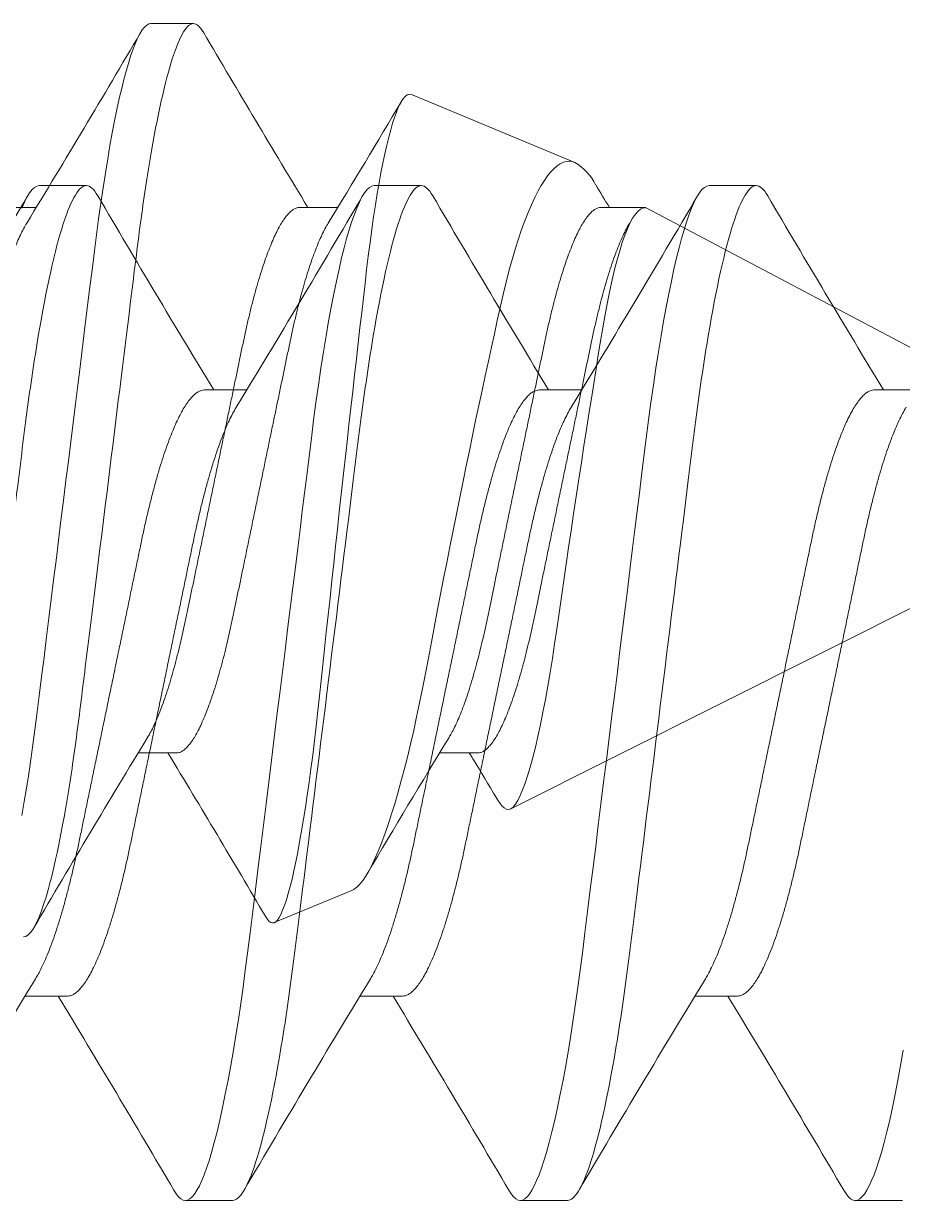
# Model space of a CAD drawing. Header units: inches. Extents: x 129892 to 140765, y 18172 to 24435.
# Drawn here: x 135169.46 to 135173.6, y 20805.99 to 20811.53 of the extents above; entities that cross this region are included whole.
import ezdxf

# ---------------------------------------------------------------- set-up
doc = ezdxf.new("R2010")
doc.units = ezdxf.units.IN
doc.header["$MEASUREMENT"] = 0

# ---------------------------------------------------------------- blocks, each defined once
blk = doc.blocks.new('A$C39E56D7B')
at = {"color": 7, "linetype": 'Continuous', "lineweight": 15}
for p, q in [((6.2587, 6.4569), (6.4809, 6.4569)), ((7.8365, 6.4569), (8.0587, 6.4569)), ((9.4142, 6.4569), (9.6365, 6.4569)), ((7.0365, 5.4946), (7.2365, 5.4946)), ((8.6142, 5.4946), (8.8143, 5.4946)), ((10.192, 5.4946), (10.3921, 5.4946)), ((6.392, 2.6404), (6.1917, 2.6404)), ((7.9698, 2.6404), (7.7695, 2.6404)), ((9.5476, 2.6404), (9.3473, 2.6404)), ((7.1698, 1.6782), (6.9476, 1.6782)), ((8.7476, 1.6782), (8.5253, 1.6782)), ((10.3253, 1.6782), (10.1031, 1.6782))]:
    blk.add_line(p, q, dxfattribs=at)
for points in [[(6.1768, 6.3514), (6.1893, 6.3798), (6.2016, 6.4037), (6.2136, 6.4231), (6.2253, 6.438), (6.2368, 6.4486), (6.2479, 6.4548), (6.2587, 6.4569), (6.2587, 6.4569)], [(6.8933, 1.7267), (6.9025, 1.712), (6.9142, 1.697), (6.9257, 1.6865), (6.9368, 1.6802), (6.9476, 1.6782), (6.9578, 1.68), (6.9683, 1.6857), (6.9792, 1.6952), (6.9903, 1.7086), (7.0017, 1.7261), (7.0133, 1.7476), (7.0244, 1.7716), (7.0357, 1.7993), (7.0472, 1.8305), (7.0587, 1.8653), (7.0704, 1.9036), (7.0834, 1.9505), (7.0965, 2.0015), (7.1096, 2.0566), (7.1227, 2.1155), (7.1356, 2.1781), (7.1485, 2.2441), (7.1612, 2.3134), (7.1737, 2.3857), (7.1854, 2.457), (7.1969, 2.5305), (7.2081, 2.606), (7.219, 2.6833), (7.2297, 2.7622), (7.24, 2.8423), (7.252, 2.9387), (7.2644, 3.0385), (7.2772, 3.1417), (7.2904, 3.2481), (7.3025, 3.3454), (7.3148, 3.4447), (7.3273, 3.5457), (7.34, 3.6483), (7.3529, 3.752), (7.3659, 3.8567), (7.3789, 3.9619), (7.392, 4.0675), (7.4045, 4.1679), (7.4169, 4.2679), (7.4292, 4.3675), (7.4415, 4.4663), (7.4536, 4.564), (7.4655, 4.6604), (7.4766, 4.75), (7.4876, 4.838), (7.4983, 4.9243), (7.5087, 5.0088), (7.519, 5.0912), (7.5301, 5.1807), (7.5408, 5.2674), (7.5516, 5.352), (7.5627, 5.4354), (7.5742, 5.517), (7.586, 5.5967), (7.598, 5.6743), (7.6103, 5.7493), (7.6222, 5.8181), (7.6343, 5.8842), (7.6465, 5.9473), (7.6588, 6.0074), (7.6712, 6.0642), (7.6836, 6.1175), (7.6953, 6.1645), (7.7071, 6.2082), (7.7187, 6.2485), (7.7303, 6.2853), (7.7419, 6.3186), (7.7545, 6.3514), (7.7671, 6.3798), (7.7793, 6.4037), (7.7914, 6.4231), (7.8031, 6.438), (7.8146, 6.4486), (7.8257, 6.4548), (7.8365, 6.4569), (7.8365, 6.4569)], [(8.4711, 1.7267), (8.4803, 1.712), (8.492, 1.697), (8.5035, 1.6865), (8.5146, 1.6802), (8.5253, 1.6782), (8.5356, 1.68), (8.5461, 1.6857), (8.5569, 1.6952), (8.5681, 1.7086), (8.5794, 1.7261), (8.5911, 1.7476), (8.6022, 1.7716), (8.6135, 1.7993), (8.6249, 1.8305), (8.6365, 1.8653), (8.6481, 1.9036), (8.6612, 1.9505), (8.6743, 2.0015), (8.6874, 2.0566), (8.7004, 2.1155), (8.7134, 2.1781), (8.7263, 2.2441), (8.739, 2.3134), (8.7515, 2.3857), (8.7632, 2.457), (8.7747, 2.5305), (8.7859, 2.606), (8.7968, 2.6833), (8.8075, 2.7622), (8.8178, 2.8423), (8.8298, 2.9387), (8.8422, 3.0385), (8.855, 3.1417), (8.8682, 3.2481), (8.8802, 3.3454), (8.8926, 3.4447), (8.9051, 3.5457), (8.9178, 3.6483), (8.9307, 3.752), (8.9436, 3.8567), (8.9567, 3.9619), (8.9698, 4.0675), (8.9822, 4.1679), (8.9946, 4.2679), (9.007, 4.3675), (9.0192, 4.4663), (9.0314, 4.564), (9.0433, 4.6604), (9.0544, 4.75), (9.0653, 4.838), (9.076, 4.9243), (9.0865, 5.0088), (9.0967, 5.0912), (9.1078, 5.1807), (9.1186, 5.2674), (9.1294, 5.352), (9.1405, 5.4354), (9.152, 5.517), (9.1637, 5.5967), (9.1758, 5.6743), (9.1881, 5.7493), (9.2, 5.8181), (9.212, 5.8842), (9.2243, 5.9473), (9.2366, 6.0074), (9.249, 6.0642), (9.2614, 6.1175), (9.2731, 6.1645), (9.2848, 6.2082), (9.2965, 6.2485), (9.3081, 6.2853), (9.3196, 6.3186), (9.3323, 6.3514), (9.3448, 6.3798), (9.3571, 6.4037), (9.3692, 6.4231), (9.3809, 6.438), (9.3924, 6.4486), (9.4035, 6.4548), (9.4142, 6.4569), (9.4142, 6.4569)], [(10.0489, 1.7267), (10.058, 1.712), (10.0698, 1.697), (10.0812, 1.6865), (10.0924, 1.6802), (10.1031, 1.6782), (10.1133, 1.68), (10.1239, 1.6857), (10.1347, 1.6952), (10.1458, 1.7086), (10.1572, 1.7261), (10.1688, 1.7476), (10.18, 1.7716), (10.1913, 1.7993), (10.2027, 1.8305), (10.2143, 1.8653), (10.2259, 1.9036), (10.239, 1.9505), (10.2521, 2.0015), (10.2652, 2.0566), (10.2782, 2.1155), (10.2912, 2.1781), (10.304, 2.2441), (10.3167, 2.3134), (10.3293, 2.3857)]]:
    blk.add_lwpolyline(points, dxfattribs=at)
for centre, radius, start, end in [((-54.762, 42.1837), 70.6877, 328.655364, 329.595764), ((73.5645, 45.7891), 77.7415, 210.434483, 211.21919), ((-53.1842, 42.1837), 70.6877, 328.655364, 329.595764), ((75.1423, 45.7891), 77.7415, 210.434483, 211.21919), ((-51.6064, 42.1837), 70.6877, 328.655364, 329.595764), ((76.72, 45.7891), 77.7415, 210.434483, 211.21919), ((67.7944, -34.7551), 72.0645, 148.664342, 149.586785), ((69.3722, -34.7551), 72.0645, 148.664342, 149.586785), ((70.95, -34.7551), 72.0645, 148.664342, 149.586785), ((-59.3551, -37.188), 76.8322, 30.429898, 31.223784), ((-57.7774, -37.188), 76.8322, 30.429898, 31.223784), ((-56.1996, -37.188), 76.8322, 30.429898, 31.223784)]:
    blk.add_arc(centre, radius, start, end, dxfattribs=at)
for points, knots in [([(5.592, 1.6782), (5.6241, 1.6782), (5.6615, 1.7363), (5.7398, 1.9786), (5.7805, 2.1624), (5.837, 2.4974), (5.855, 2.6186), (5.8887, 2.8713), (5.9044, 3.0026), (5.9572, 3.4283), (5.9968, 3.7474), (6.0762, 4.3876), (6.1157, 4.7068), (6.1685, 5.1325), (6.1842, 5.2638), (6.2179, 5.5165), (6.2359, 5.6376), (6.2924, 5.9727), (6.3331, 6.1565), (6.4114, 6.3987), (6.4488, 6.4569), (6.4809, 6.4569)], [0, 0, 0, 0, 0.125, 0.125, 0.25, 0.25, 0.3125, 0.3125, 0.375, 0.375, 0.5, 0.5, 0.625, 0.625, 0.6875, 0.6875, 0.75, 0.75, 0.875, 0.875, 1, 1, 1, 1]), ([(7.1698, 1.6782), (7.2019, 1.6782), (7.2393, 1.7363), (7.3176, 1.9786), (7.3583, 2.1624), (7.4147, 2.4974), (7.4328, 2.6186), (7.4665, 2.8713), (7.4822, 3.0026), (7.535, 3.4283), (7.5745, 3.7474), (7.6539, 4.3876), (7.6935, 4.7068), (7.7463, 5.1325), (7.762, 5.2638), (7.7957, 5.5165), (7.8137, 5.6376), (7.8702, 5.9727), (7.9109, 6.1565), (7.9892, 6.3987), (8.0266, 6.4569), (8.0587, 6.4569)], [0, 0, 0, 0, 0.125, 0.125, 0.25, 0.25, 0.3125, 0.3125, 0.375, 0.375, 0.5, 0.5, 0.625, 0.625, 0.6875, 0.6875, 0.75, 0.75, 0.875, 0.875, 1, 1, 1, 1]), ([(8.7476, 1.6782), (8.7796, 1.6782), (8.817, 1.7363), (8.8954, 1.9786), (8.9361, 2.1624), (8.9925, 2.4974), (9.0106, 2.6186), (9.0443, 2.8713), (9.06, 3.0026), (9.1127, 3.4283), (9.1523, 3.7474), (9.2317, 4.3876), (9.2713, 4.7068), (9.3241, 5.1325), (9.3398, 5.2638), (9.3735, 5.5165), (9.3915, 5.6376), (9.4479, 5.9727), (9.4887, 6.1565), (9.567, 6.3987), (9.6044, 6.4569), (9.6365, 6.4569)], [0, 0, 0, 0, 0.125, 0.125, 0.25, 0.25, 0.3125, 0.3125, 0.375, 0.375, 0.5, 0.5, 0.625, 0.625, 0.6875, 0.6875, 0.75, 0.75, 0.875, 0.875, 1, 1, 1, 1]), ([(6.2416, 2.7224), (6.2457, 2.7292), (6.2552, 2.7449), (6.2706, 2.775), (6.2878, 2.8122), (6.3052, 2.8545), (6.3227, 2.9009), (6.3399, 2.9512), (6.357, 3.0051), (6.3735, 3.0615), (6.3893, 3.1197), (6.4045, 3.1793), (6.4192, 3.2409), (6.4335, 3.3042), (6.4471, 3.3693), (6.461, 3.4365), (6.4754, 3.5061), (6.4906, 3.5793), (6.5065, 3.6559), (6.5231, 3.7357), (6.54, 3.8171), (6.5572, 3.8999), (6.5746, 3.9835), (6.5917, 4.0662), (6.6087, 4.1478), (6.6252, 4.2276), (6.6417, 4.3067), (6.6579, 4.3847), (6.6738, 4.4612), (6.6893, 4.536), (6.7044, 4.6086), (6.7192, 4.68), (6.7337, 4.7499), (6.7479, 4.8186), (6.7627, 4.8852), (6.7781, 4.95), (6.794, 5.0126), (6.8101, 5.0718), (6.8263, 5.1273), (6.8425, 5.179), (6.859, 5.2274), (6.8756, 5.2724), (6.8923, 5.3135), (6.9089, 5.3507), (6.9255, 5.3838), (6.9421, 5.4131), (6.9587, 5.4383), (6.9753, 5.4591), (6.9914, 5.4752), (7.007, 5.4864), (7.022, 5.4933), (7.0317, 5.4942), (7.0365, 5.4946)], [0, 0, 0, 0, 0.015022, 0.035067, 0.056123, 0.077196, 0.098247, 0.119238, 0.140129, 0.160884, 0.180534, 0.199997, 0.219246, 0.238254, 0.257015, 0.275888, 0.295014, 0.314368, 0.334859, 0.35554, 0.376373, 0.397323, 0.418352, 0.43942, 0.459532, 0.479609, 0.499618, 0.519525, 0.539298, 0.558906, 0.578321, 0.597515, 0.617358, 0.636996, 0.656865, 0.677001, 0.697376, 0.717957, 0.737765, 0.757699, 0.777727, 0.797816, 0.81793, 0.838037, 0.858101, 0.878088, 0.898909, 0.919573, 0.940046, 0.960295, 0.980289, 1, 1, 1, 1]), ([(7.8193, 2.7224), (7.8234, 2.7292), (7.833, 2.7449), (7.8484, 2.775), (7.8656, 2.8122), (7.883, 2.8545), (7.9004, 2.9009), (7.9177, 2.9512), (7.9347, 3.0051), (7.9512, 3.0615), (7.9671, 3.1197), (7.9823, 3.1793), (7.997, 3.2409), (8.0112, 3.3042), (8.0248, 3.3693), (8.0388, 3.4365), (8.0532, 3.5061), (8.0684, 3.5793), (8.0843, 3.6559), (8.1009, 3.7357), (8.1178, 3.8171), (8.135, 3.8999), (8.1523, 3.9835), (8.1695, 4.0662), (8.1864, 4.1478), (8.203, 4.2276), (8.2195, 4.3067), (8.2356, 4.3847), (8.2515, 4.4612), (8.267, 4.536), (8.2821, 4.6086), (8.297, 4.68), (8.3115, 4.7499), (8.3257, 4.8186), (8.3405, 4.8852), (8.3559, 4.95), (8.3718, 5.0126), (8.3878, 5.0718), (8.4041, 5.1273), (8.4203, 5.179), (8.4368, 5.2274), (8.4534, 5.2724), (8.4701, 5.3135), (8.4867, 5.3507), (8.5033, 5.3838), (8.5199, 5.4131), (8.5365, 5.4383), (8.553, 5.4591), (8.5691, 5.4752), (8.5847, 5.4864), (8.5998, 5.4933), (8.6095, 5.4942), (8.6142, 5.4946)], [0, 0, 0, 0, 0.015022, 0.035067, 0.056123, 0.077196, 0.098247, 0.119238, 0.140129, 0.160884, 0.180534, 0.199997, 0.219246, 0.238254, 0.257015, 0.275888, 0.295014, 0.314368, 0.334859, 0.35554, 0.376373, 0.397323, 0.418352, 0.43942, 0.459532, 0.479609, 0.499618, 0.519525, 0.539298, 0.558906, 0.578321, 0.597515, 0.617358, 0.636996, 0.656865, 0.677001, 0.697376, 0.717957, 0.737765, 0.757699, 0.777727, 0.797816, 0.81793, 0.838037, 0.858101, 0.878088, 0.898909, 0.919573, 0.940046, 0.960295, 0.980289, 1, 1, 1, 1]), ([(9.3971, 2.7224), (9.4012, 2.7292), (9.4108, 2.7449), (9.4262, 2.775), (9.4433, 2.8122), (9.4608, 2.8545), (9.4782, 2.9009), (9.4955, 2.9512), (9.5125, 3.0051), (9.529, 3.0615), (9.5449, 3.1197), (9.5601, 3.1793), (9.5748, 3.2409), (9.589, 3.3042), (9.6026, 3.3693), (9.6165, 3.4365), (9.631, 3.5061), (9.6462, 3.5793), (9.6621, 3.6559), (9.6787, 3.7357), (9.6956, 3.8171), (9.7128, 3.8999), (9.7301, 3.9835), (9.7473, 4.0662), (9.7642, 4.1478), (9.7808, 4.2276), (9.7972, 4.3067), (9.8134, 4.3847), (9.8293, 4.4612), (9.8448, 4.536), (9.8599, 4.6086), (9.8747, 4.68), (9.8893, 4.7499), (9.9035, 4.8186), (9.9183, 4.8852), (9.9336, 4.95), (9.9495, 5.0126), (9.9656, 5.0718), (9.9818, 5.1273), (9.9981, 5.179), (10.0146, 5.2274), (10.0312, 5.2724), (10.0478, 5.3135), (10.0645, 5.3507), (10.081, 5.3838), (10.0977, 5.4131), (10.1143, 5.4383), (10.1308, 5.4591), (10.1469, 5.4752), (10.1625, 5.4864), (10.1776, 5.4933), (10.1872, 5.4942), (10.192, 5.4946)], [0, 0, 0, 0, 0.015022, 0.035067, 0.056123, 0.077196, 0.098247, 0.119238, 0.140129, 0.160884, 0.180534, 0.199997, 0.219246, 0.238254, 0.257015, 0.275888, 0.295014, 0.314368, 0.334859, 0.35554, 0.376373, 0.397323, 0.418352, 0.43942, 0.459532, 0.479609, 0.499618, 0.519525, 0.539298, 0.558906, 0.578321, 0.597515, 0.617358, 0.636996, 0.656865, 0.677001, 0.697376, 0.717957, 0.737765, 0.757699, 0.777727, 0.797816, 0.81793, 0.838037, 0.858101, 0.878088, 0.898909, 0.919573, 0.940046, 0.960295, 0.980289, 1, 1, 1, 1]), ([(6.392, 2.6404), (6.3966, 2.6408), (6.4058, 2.6416), (6.4201, 2.6479), (6.4349, 2.6581), (6.4502, 2.6727), (6.4659, 2.6916), (6.482, 2.7149), (6.4983, 2.7426), (6.5151, 2.775), (6.5322, 2.8122), (6.5497, 2.8545), (6.5671, 2.9009), (6.5844, 2.9512), (6.6014, 3.0051), (6.6179, 3.0615), (6.6338, 3.1197), (6.649, 3.1793), (6.6637, 3.2409), (6.6779, 3.3042), (6.6915, 3.3693), (6.7054, 3.4365), (6.7199, 3.5061), (6.7351, 3.5793), (6.751, 3.6559), (6.7676, 3.7357), (6.7845, 3.8171), (6.8016, 3.8999), (6.819, 3.9835), (6.8362, 4.0662), (6.8531, 4.1478), (6.8697, 4.2276), (6.8861, 4.3067), (6.9023, 4.3847), (6.9182, 4.4612), (6.9337, 4.536), (6.9488, 4.6086), (6.9636, 4.68), (6.9782, 4.7499), (6.9924, 4.8186), (7.0072, 4.8852), (7.0225, 4.95), (7.0384, 5.0126), (7.0545, 5.0718), (7.0707, 5.1273), (7.087, 5.179), (7.1035, 5.2274), (7.1201, 5.2724), (7.1367, 5.3135), (7.1534, 5.3508), (7.1699, 5.3835), (7.1811, 5.4042), (7.1867, 5.4126), (7.1869, 5.413)], [0, 0, 0, 0, 0.018809, 0.037876, 0.057178, 0.076688, 0.096379, 0.116219, 0.136178, 0.156223, 0.177278, 0.198351, 0.219402, 0.240393, 0.261284, 0.282037, 0.301688, 0.321151, 0.340399, 0.359407, 0.378167, 0.39704, 0.416165, 0.435519, 0.45601, 0.47669, 0.497523, 0.518473, 0.539501, 0.560569, 0.58068, 0.600757, 0.620765, 0.640672, 0.660445, 0.680053, 0.699467, 0.718661, 0.738503, 0.758141, 0.77801, 0.798146, 0.81852, 0.839101, 0.858909, 0.878842, 0.89887, 0.918958, 0.939072, 0.959178, 0.979242, 0.999229, 1, 1, 1, 1]), ([(7.9698, 2.6404), (7.9744, 2.6408), (7.9835, 2.6416), (7.9979, 2.6479), (8.0127, 2.6581), (8.028, 2.6727), (8.0437, 2.6916), (8.0598, 2.7149), (8.0761, 2.7426), (8.0928, 2.775), (8.11, 2.8122), (8.1275, 2.8545), (8.1449, 2.9009), (8.1621, 2.9512), (8.1792, 3.0051), (8.1957, 3.0615), (8.2115, 3.1197), (8.2267, 3.1793), (8.2414, 3.2409), (8.2557, 3.3042), (8.2693, 3.3693), (8.2832, 3.4365), (8.2977, 3.5061), (8.3129, 3.5793), (8.3288, 3.6559), (8.3453, 3.7357), (8.3622, 3.8171), (8.3794, 3.8999), (8.3968, 3.9835), (8.414, 4.0662), (8.4309, 4.1478), (8.4475, 4.2276), (8.4639, 4.3067), (8.4801, 4.3847), (8.496, 4.4612), (8.5115, 4.536), (8.5266, 4.6086), (8.5414, 4.68), (8.5559, 4.7499), (8.5701, 4.8186), (8.585, 4.8852), (8.6003, 4.95), (8.6162, 5.0126), (8.6323, 5.0718), (8.6485, 5.1273), (8.6648, 5.179), (8.6812, 5.2274), (8.6978, 5.2724), (8.7145, 5.3135), (8.7312, 5.3508), (8.7477, 5.3835), (8.7589, 5.4042), (8.7645, 5.4126), (8.7647, 5.413)], [0, 0, 0, 0, 0.018809, 0.037876, 0.057178, 0.076688, 0.096379, 0.116219, 0.136178, 0.156223, 0.177278, 0.198351, 0.219402, 0.240393, 0.261284, 0.282037, 0.301688, 0.321151, 0.340399, 0.359407, 0.378167, 0.39704, 0.416165, 0.435519, 0.45601, 0.47669, 0.497523, 0.518473, 0.539501, 0.560569, 0.58068, 0.600757, 0.620765, 0.640672, 0.660445, 0.680053, 0.699467, 0.718661, 0.738503, 0.758141, 0.77801, 0.798146, 0.81852, 0.839101, 0.858909, 0.878842, 0.89887, 0.918958, 0.939072, 0.959178, 0.979242, 0.999229, 1, 1, 1, 1]), ([(9.5476, 2.6404), (9.5521, 2.6408), (9.5613, 2.6416), (9.5757, 2.6479), (9.5905, 2.6581), (9.6058, 2.6727), (9.6215, 2.6916), (9.6375, 2.7149), (9.6539, 2.7426), (9.6706, 2.775), (9.6878, 2.8122), (9.7052, 2.8545), (9.7227, 2.9009), (9.7399, 2.9512), (9.757, 3.0051), (9.7735, 3.0615), (9.7893, 3.1197), (9.8045, 3.1793), (9.8192, 3.2409), (9.8335, 3.3042), (9.8471, 3.3693), (9.861, 3.4365), (9.8754, 3.5061), (9.8906, 3.5793), (9.9065, 3.6559), (9.9231, 3.7357), (9.94, 3.8171), (9.9572, 3.8999), (9.9746, 3.9835), (9.9917, 4.0662), (10.0087, 4.1478), (10.0253, 4.2276), (10.0417, 4.3067), (10.0579, 4.3847), (10.0738, 4.4612), (10.0893, 4.536), (10.1044, 4.6086), (10.1192, 4.68), (10.1337, 4.7499), (10.1479, 4.8186), (10.1627, 4.8852), (10.1781, 4.95), (10.194, 5.0126), (10.2101, 5.0718), (10.2263, 5.1273), (10.2425, 5.179), (10.259, 5.2274), (10.2756, 5.2724), (10.2923, 5.3135), (10.3089, 5.3508), (10.3255, 5.3835), (10.3367, 5.4042), (10.3423, 5.4126), (10.3425, 5.413)], [0, 0, 0, 0, 0.018809, 0.037876, 0.057178, 0.076688, 0.096379, 0.116219, 0.136178, 0.156223, 0.177278, 0.198351, 0.219402, 0.240393, 0.261284, 0.282037, 0.301688, 0.321151, 0.340399, 0.359407, 0.378167, 0.39704, 0.416165, 0.435519, 0.45601, 0.47669, 0.497523, 0.518473, 0.539501, 0.560569, 0.58068, 0.600757, 0.620765, 0.640672, 0.660445, 0.680053, 0.699467, 0.718661, 0.738503, 0.758141, 0.77801, 0.798146, 0.81852, 0.839101, 0.858909, 0.878842, 0.89887, 0.918958, 0.939072, 0.959178, 0.979242, 0.999229, 1, 1, 1, 1])]:
    blk.add_open_spline(points, degree=3, knots=knots, dxfattribs=at)
for points in [[(6.4809, 6.4569), (6.4977, 6.4569), (6.5159, 6.4414), (6.535, 6.4089)], [(8.0587, 6.4569), (8.0754, 6.4569), (8.0936, 6.4414), (8.1128, 6.4089)], [(9.6365, 6.4569), (9.6532, 6.4569), (9.6714, 6.4414), (9.6906, 6.4089)]]:
    blk.add_open_spline(points, degree=3, dxfattribs=at)
blk = doc.blocks.new('A$C12DD3AAC')
at = {"color": 7, "linetype": 'Continuous', "lineweight": 15}
for p, q in [((25.7855, 6.2176), (25.9855, 6.2176)), ((27.0124, 5.8831), (27.7829, 5.5639)), ((25.0655, 5.3516), (25.2456, 5.3516)), ((26.4855, 5.3516), (26.6657, 5.3516)), ((27.9055, 5.3516), (28.1155, 5.3516)), ((28.1155, 5.3516), (30.4632, 4.1108)), ((30.4632, 4.016), (27.4781, 2.5188)), ((25.9055, 2.7828), (25.7253, 2.7828)), ((27.3255, 2.7828), (27.1453, 2.7828)), ((26.7316, 2.1351), (26.3668, 1.984))]:
    blk.add_line(p, q, dxfattribs=at)
for points in [[(25.1778, 2.4885), (25.189, 2.5536), (25.1996, 2.6177), (25.2099, 2.6839), (25.22, 2.7518), (25.2298, 2.8214), (25.2394, 2.8924), (25.2487, 2.9645), (25.2595, 3.0513), (25.2707, 3.1411), (25.2822, 3.234), (25.294, 3.3297), (25.3049, 3.4173), (25.316, 3.5066), (25.3273, 3.5976), (25.3387, 3.6899), (25.3503, 3.7832), (25.362, 3.8774), (25.3737, 3.9722), (25.3855, 4.0672), (25.3967, 4.1575), (25.4079, 4.2476), (25.419, 4.3372), (25.43, 4.4261), (25.4409, 4.514), (25.4517, 4.6008), (25.4617, 4.6814), (25.4715, 4.7606), (25.4811, 4.8383), (25.4906, 4.9143), (25.4998, 4.9885), (25.5097, 5.0691), (25.5194, 5.1471), (25.5291, 5.2233), (25.5391, 5.2983), (25.5495, 5.3718), (25.5601, 5.4435), (25.5709, 5.5133), (25.582, 5.5808), (25.5927, 5.6427), (25.6035, 5.7022), (25.6145, 5.759), (25.6256, 5.8131), (25.6367, 5.8642), (25.6479, 5.9122), (25.6585, 5.9545), (25.6691, 5.9938), (25.6796, 6.0301), (25.69, 6.0632), (25.7004, 6.0931), (25.7118, 6.1227), (25.723, 6.1483), (25.7341, 6.1698), (25.7449, 6.1872), (25.7555, 6.2007), (25.7658, 6.2101), (25.7758, 6.2158), (25.7855, 6.2176), (25.7855, 6.2176)], [(27.0124, 5.8831), (27.0027, 5.8847), (26.9928, 5.8817), (26.9827, 5.874), (26.9722, 5.8614), (26.9615, 5.8439), (26.9507, 5.8218), (26.9419, 5.8003), (26.933, 5.7757), (26.924, 5.7479), (26.915, 5.717), (26.9058, 5.6824), (26.8966, 5.6448), (26.8874, 5.6039), (26.8782, 5.5601), (26.8694, 5.515), (26.8607, 5.4674), (26.852, 5.4168), (26.8434, 5.3638), (26.8348, 5.3072), (26.8262, 5.2482), (26.8178, 5.1865), (26.8096, 5.1226), (26.8018, 5.0592), (26.7942, 4.9939), (26.7864, 4.9265), (26.7785, 4.8577), (26.7703, 4.786), (26.762, 4.713), (26.7535, 4.6383), (26.7449, 4.5624), (26.7362, 4.4853), (26.7274, 4.4074), (26.7185, 4.3282), (26.7096, 4.2484), (26.7005, 4.1664), (26.6914, 4.0841), (26.6823, 4.001), (26.6731, 3.9179), (26.6643, 3.8369), (26.6555, 3.7561), (26.6467, 3.6751), (26.638, 3.5946), (26.6292, 3.5131), (26.6205, 3.4324), (26.6119, 3.3521), (26.6035, 3.273), (26.5955, 3.198), (26.5877, 3.1243), (26.58, 3.0516), (26.5722, 2.9805), (26.5642, 2.9096), (26.5559, 2.8406), (26.5476, 2.7732), (26.5391, 2.7079), (26.5305, 2.6452), (26.5219, 2.5847), (26.5131, 2.5264), (26.5043, 2.4705), (26.4953, 2.4162), (26.4862, 2.3647), (26.4771, 2.3159), (26.468, 2.2701), (26.4591, 2.2282), (26.4502, 2.1893), (26.4414, 2.1535), (26.4326, 2.1209), (26.4236, 2.091), (26.4148, 2.0647), (26.4061, 2.0418), (26.3975, 2.0226), (26.3893, 2.0076), (26.3813, 1.9961), (26.3734, 1.988), (26.3657, 1.9835), (26.3578, 1.9826), (26.3497, 1.9852), (26.3415, 1.9914), (26.3331, 2.0013), (26.3263, 2.0119)], [(26.7315, 2.1354), (26.7417, 2.1403), (26.7557, 2.1509), (26.7702, 2.1657), (26.7851, 2.1845), (26.7991, 2.2054), (26.8134, 2.2298), (26.8279, 2.2577), (26.8427, 2.2889), (26.8579, 2.3243), (26.8734, 2.363), (26.889, 2.4053), (26.9047, 2.4508), (26.9194, 2.4959), (26.9341, 2.5436), (26.9489, 2.5942), (26.9636, 2.6472), (26.9786, 2.704), (26.9936, 2.7631), (27.0085, 2.825), (27.0233, 2.8891), (27.0374, 2.9531), (27.0514, 3.019), (27.0652, 3.0871), (27.0788, 3.1569), (27.0926, 3.2299), (27.1067, 3.3043), (27.1213, 3.3808), (27.1363, 3.4584), (27.1503, 3.531), (27.1646, 3.6043), (27.1793, 3.6787), (27.1941, 3.7536), (27.2094, 3.8306), (27.2248, 3.9077), (27.2406, 3.9854), (27.2564, 4.063), (27.271, 4.1346), (27.2857, 4.2058), (27.3005, 4.277), (27.3153, 4.3476), (27.3304, 4.4189), (27.3454, 4.4893), (27.3603, 4.5591), (27.3752, 4.6278), (27.3893, 4.693), (27.4033, 4.7568), (27.4172, 4.8196), (27.4308, 4.8809), (27.4448, 4.9417), (27.459, 5.0003), (27.4738, 5.0571), (27.4888, 5.1114), (27.503, 5.1591), (27.5173, 5.2045), (27.532, 5.2479), (27.5469, 5.2888), (27.5623, 5.328), (27.5778, 5.3645), (27.5935, 5.3984), (27.6094, 5.4294), (27.6241, 5.4555), (27.6389, 5.4789), (27.6537, 5.4999), (27.6685, 5.5181), (27.6836, 5.534), (27.6986, 5.5469), (27.7136, 5.557), (27.7285, 5.5641), (27.7424, 5.5681), (27.7561, 5.5694), (27.7696, 5.568), (27.7829, 5.5639)], [(28.1155, 5.3504), (28.1039, 5.3496), (28.0921, 5.3443), (28.0801, 5.3346), (28.0675, 5.32), (28.0548, 5.3007), (28.0419, 5.2769), (28.0299, 5.2506), (28.0179, 5.2204), (28.0059, 5.1865), (27.9937, 5.1478), (27.9815, 5.1053), (27.9695, 5.0593), (27.958, 5.0112), (27.9468, 4.96), (27.9357, 4.9058), (27.9247, 4.847), (27.914, 4.7855), (27.9034, 4.7215), (27.893, 4.6572), (27.8824, 4.5909), (27.8716, 4.5231), (27.8603, 4.452), (27.8489, 4.3794), (27.8374, 4.3058), (27.8255, 4.2285), (27.8135, 4.1504), (27.8015, 4.0718), (27.7892, 3.9906), (27.7769, 3.9093), (27.7648, 3.8283), (27.7532, 3.7499), (27.7417, 3.6721), (27.7304, 3.5953), (27.7191, 3.5174), (27.708, 3.4411), (27.6973, 3.3665), (27.6871, 3.2962), (27.6767, 3.2279), (27.6662, 3.1619), (27.6551, 3.0967), (27.6439, 3.0341), (27.6325, 2.9744), (27.6206, 2.9161), (27.6087, 2.8611), (27.5968, 2.8097), (27.5845, 2.7608), (27.5723, 2.7159), (27.5601, 2.6753), (27.5483, 2.6399), (27.5367, 2.6087), (27.5253, 2.582), (27.5137, 2.5592), (27.5024, 2.5412), (27.4914, 2.5282), (27.481, 2.5202), (27.4708, 2.5169), (27.4604, 2.5181), (27.4495, 2.5238), (27.4383, 2.5343), (27.427, 2.5493), (27.4227, 2.5565)], [(27.4226, 2.5564), (27.4151, 2.5689), (27.3999, 2.594), (27.3853, 2.6184), (27.3716, 2.6411), (27.3586, 2.6626), (27.3445, 2.686), (27.338, 2.6967), (27.3312, 2.708), (27.3238, 2.7202), (27.316, 2.733), (27.3084, 2.7456), (27.3024, 2.7555), (27.2989, 2.7612), (27.296, 2.766), (27.2915, 2.7733), (27.2852, 2.7837), (27.2857, 2.7828)]]:
    blk.add_lwpolyline(points, dxfattribs=at)
for centre, radius, start, end in [((-30.44, 39.1531), 65.1416, 328.666324, 329.584863), ((86.3607, 41.6166), 69.9674, 210.434483, 211.21919), ((-16.8842, 31.8386), 50.9721, 328.59533, 329.34643), ((27.6424, 5.3364), 0.2674, 27.0372, 58.292), ((60.2934, 25.0426), 37.87, 211.14139, 211.32976), ((81.4142, -31.0206), 65.1453, 148.666375, 149.584751), ((72.8855, -25.0279), 53.5312, 148.60767, 149.4082), ((-32.5676, -32.6389), 68.3312, 30.470877, 31.223865)]:
    blk.add_arc(centre, radius, start, end, dxfattribs=at)
for points, knots in [([(25.1855, 1.9168), (25.2144, 1.9168), (25.248, 1.9691), (25.3185, 2.1871), (25.3552, 2.3526), (25.406, 2.6541), (25.4222, 2.7632), (25.4525, 2.9906), (25.4666, 3.1088), (25.5142, 3.4919), (25.5498, 3.7791), (25.6212, 4.3553), (25.6568, 4.6425), (25.7044, 5.0257), (25.7185, 5.1438), (25.7488, 5.3713), (25.765, 5.4803), (25.8158, 5.7819), (25.8525, 5.9473), (25.923, 6.1653), (25.9566, 6.2176), (25.9855, 6.2176)], [0, 0, 0, 0, 0.125, 0.125, 0.25, 0.25, 0.3125, 0.3125, 0.375, 0.375, 0.5, 0.5, 0.625, 0.625, 0.6875, 0.6875, 0.75, 0.75, 0.875, 0.875, 1, 1, 1, 1]), ([(25.7701, 2.8566), (25.7738, 2.8627), (25.7824, 2.8768), (25.7963, 2.904), (25.8117, 2.9374), (25.8274, 2.9755), (25.8431, 3.0172), (25.8586, 3.0625), (25.874, 3.1111), (25.8888, 3.1617), (25.9031, 3.2142), (25.9168, 3.2678), (25.93, 3.3233), (25.9428, 3.3802), (25.9551, 3.4388), (25.9676, 3.4993), (25.9806, 3.5619), (25.9943, 3.6278), (26.0086, 3.6967), (26.0235, 3.7685), (26.0387, 3.8419), (26.0542, 3.9163), (26.0698, 3.9916), (26.0853, 4.0661), (26.1005, 4.1394), (26.1154, 4.2113), (26.1302, 4.2825), (26.1448, 4.3527), (26.1591, 4.4215), (26.173, 4.4888), (26.1866, 4.5542), (26.2, 4.6185), (26.213, 4.6814), (26.2258, 4.7432), (26.2392, 4.8031), (26.253, 4.8615), (26.2673, 4.9178), (26.2818, 4.9711), (26.2964, 5.021), (26.311, 5.0676), (26.3258, 5.1111), (26.3407, 5.1516), (26.3557, 5.1886), (26.3707, 5.2221), (26.3856, 5.2519), (26.4006, 5.2782), (26.4156, 5.3009), (26.4304, 5.3196), (26.4449, 5.3341), (26.459, 5.3442), (26.4725, 5.3504), (26.4812, 5.3512), (26.4855, 5.3516)], [0, 0, 0, 0, 0.015022, 0.035068, 0.056123, 0.077196, 0.098248, 0.119238, 0.14013, 0.160884, 0.180534, 0.199998, 0.219246, 0.238255, 0.257015, 0.275888, 0.295014, 0.314368, 0.33486, 0.35554, 0.376373, 0.397323, 0.418352, 0.439421, 0.459532, 0.479609, 0.499618, 0.519525, 0.539298, 0.558906, 0.578321, 0.597515, 0.617358, 0.636996, 0.656865, 0.677001, 0.697376, 0.717957, 0.737765, 0.757699, 0.777727, 0.797816, 0.81793, 0.838037, 0.858101, 0.878088, 0.898909, 0.919574, 0.940046, 0.960295, 0.980289, 1, 1, 1, 1]), ([(27.1901, 2.8566), (27.1938, 2.8627), (27.2024, 2.8768), (27.2163, 2.904), (27.2317, 2.9374), (27.2474, 2.9755), (27.2631, 3.0172), (27.2786, 3.0625), (27.294, 3.1111), (27.3088, 3.1617), (27.3231, 3.2142), (27.3368, 3.2678), (27.35, 3.3233), (27.3628, 3.3802), (27.3751, 3.4388), (27.3876, 3.4993), (27.4006, 3.5619), (27.4143, 3.6278), (27.4286, 3.6967), (27.4435, 3.7685), (27.4587, 3.8419), (27.4742, 3.9163), (27.4898, 3.9916), (27.5053, 4.0661), (27.5205, 4.1394), (27.5354, 4.2113), (27.5502, 4.2825), (27.5648, 4.3527), (27.5791, 4.4215), (27.593, 4.4888), (27.6066, 4.5542), (27.62, 4.6185), (27.633, 4.6814), (27.6458, 4.7432), (27.6592, 4.8031), (27.673, 4.8615), (27.6873, 4.9178), (27.7018, 4.9711), (27.7164, 5.021), (27.731, 5.0676), (27.7458, 5.1111), (27.7607, 5.1516), (27.7757, 5.1886), (27.7907, 5.2221), (27.8056, 5.2519), (27.8206, 5.2782), (27.8356, 5.3009), (27.8504, 5.3196), (27.8649, 5.3341), (27.879, 5.3442), (27.8925, 5.3504), (27.9012, 5.3512), (27.9055, 5.3516)], [0, 0, 0, 0, 0.015022, 0.035068, 0.056123, 0.077196, 0.098248, 0.119238, 0.14013, 0.160884, 0.180534, 0.199998, 0.219246, 0.238255, 0.257015, 0.275888, 0.295014, 0.314368, 0.33486, 0.35554, 0.376373, 0.397324, 0.418352, 0.439421, 0.459532, 0.479609, 0.499618, 0.519525, 0.539298, 0.558906, 0.578321, 0.597515, 0.617358, 0.636996, 0.656865, 0.677001, 0.697376, 0.717957, 0.737765, 0.757699, 0.777727, 0.797816, 0.81793, 0.838037, 0.858101, 0.878088, 0.898909, 0.919574, 0.940046, 0.960295, 0.980289, 1, 1, 1, 1]), ([(24.4855, 2.7828), (24.4896, 2.7832), (24.4979, 2.7839), (24.5108, 2.7896), (24.5241, 2.7988), (24.5379, 2.8119), (24.552, 2.8289), (24.5665, 2.8499), (24.5812, 2.8747), (24.5963, 2.9039), (24.6117, 2.9375), (24.6274, 2.9755), (24.6431, 3.0173), (24.6586, 3.0625), (24.674, 3.1111), (24.6888, 3.1617), (24.7031, 3.2142), (24.7168, 3.2678), (24.73, 3.3233), (24.7428, 3.3802), (24.7551, 3.4388), (24.7676, 3.4993), (24.7806, 3.5619), (24.7943, 3.6278), (24.8086, 3.6967), (24.8235, 3.7685), (24.8387, 3.8419), (24.8542, 3.9163), (24.8698, 3.9916), (24.8853, 4.0661), (24.9005, 4.1394), (24.9154, 4.2113), (24.9302, 4.2825), (24.9448, 4.3527), (24.9591, 4.4215), (24.973, 4.4888), (24.9866, 4.5542), (25, 4.6185), (25.013, 4.6814), (25.0258, 4.7432), (25.0392, 4.8031), (25.053, 4.8615), (25.0673, 4.9178), (25.0818, 4.9711), (25.0964, 5.021), (25.111, 5.0676), (25.1258, 5.1111), (25.1407, 5.1516), (25.1557, 5.1886), (25.1707, 5.2222), (25.1856, 5.2516), (25.1957, 5.2702), (25.2007, 5.2778), (25.2009, 5.2781)], [0, 0, 0, 0, 0.018809, 0.037877, 0.057179, 0.076689, 0.096379, 0.11622, 0.136179, 0.156224, 0.177279, 0.198352, 0.219403, 0.240394, 0.261285, 0.282039, 0.301689, 0.321152, 0.340401, 0.359409, 0.378169, 0.397041, 0.416167, 0.435521, 0.456012, 0.476692, 0.497525, 0.518475, 0.539504, 0.560572, 0.580683, 0.60076, 0.620768, 0.640675, 0.660448, 0.680056, 0.699471, 0.718664, 0.738507, 0.758145, 0.778013, 0.798149, 0.818524, 0.839105, 0.858913, 0.878847, 0.898874, 0.918963, 0.939077, 0.959183, 0.979247, 0.999234, 1, 1, 1, 1]), ([(25.9055, 2.7828), (25.9096, 2.7832), (25.9179, 2.7839), (25.9308, 2.7896), (25.9441, 2.7988), (25.9579, 2.8119), (25.972, 2.8289), (25.9865, 2.8499), (26.0012, 2.8747), (26.0163, 2.9039), (26.0317, 2.9375), (26.0474, 2.9755), (26.0631, 3.0173), (26.0786, 3.0625), (26.094, 3.1111), (26.1088, 3.1617), (26.1231, 3.2142), (26.1368, 3.2678), (26.15, 3.3233), (26.1628, 3.3802), (26.1751, 3.4388), (26.1876, 3.4993), (26.2006, 3.5619), (26.2143, 3.6278), (26.2286, 3.6967), (26.2435, 3.7685), (26.2587, 3.8419), (26.2742, 3.9163), (26.2898, 3.9916), (26.3053, 4.0661), (26.3205, 4.1394), (26.3354, 4.2113), (26.3502, 4.2825), (26.3648, 4.3527), (26.3791, 4.4215), (26.393, 4.4888), (26.4066, 4.5542), (26.42, 4.6185), (26.433, 4.6814), (26.4458, 4.7432), (26.4592, 4.8031), (26.473, 4.8615), (26.4873, 4.9178), (26.5018, 4.9711), (26.5164, 5.021), (26.531, 5.0676), (26.5458, 5.1111), (26.5607, 5.1516), (26.5757, 5.1886), (26.5907, 5.2222), (26.6056, 5.2516), (26.6157, 5.2702), (26.6207, 5.2778), (26.6209, 5.2781)], [0, 0, 0, 0, 0.018809, 0.037877, 0.057179, 0.076689, 0.096379, 0.11622, 0.136179, 0.156224, 0.177279, 0.198352, 0.219403, 0.240394, 0.261285, 0.282039, 0.301689, 0.321152, 0.340401, 0.359409, 0.378169, 0.397041, 0.416167, 0.435521, 0.456012, 0.476692, 0.497525, 0.518475, 0.539504, 0.560572, 0.580683, 0.60076, 0.620768, 0.640675, 0.660448, 0.680056, 0.699471, 0.718664, 0.738507, 0.758145, 0.778013, 0.79815, 0.818524, 0.839105, 0.858913, 0.878847, 0.898874, 0.918963, 0.939077, 0.959183, 0.979247, 0.999234, 1, 1, 1, 1]), ([(25.9055, 2.7828), (25.9096, 2.7832), (25.9179, 2.7839), (25.9308, 2.7896), (25.9441, 2.7988), (25.9579, 2.8119), (25.972, 2.8289), (25.9865, 2.8499), (26.0012, 2.8747), (26.0163, 2.9039), (26.0317, 2.9375), (26.0474, 2.9755), (26.0631, 3.0173), (26.0786, 3.0625), (26.094, 3.1111), (26.1088, 3.1617), (26.1231, 3.2142), (26.1368, 3.2678), (26.15, 3.3233), (26.1628, 3.3802), (26.1751, 3.4388), (26.1876, 3.4993), (26.2006, 3.5619), (26.2143, 3.6278), (26.2286, 3.6967), (26.2435, 3.7685), (26.2587, 3.8419), (26.2742, 3.9163), (26.2898, 3.9916), (26.3053, 4.0661), (26.3205, 4.1394), (26.3354, 4.2113), (26.3502, 4.2825), (26.3648, 4.3527), (26.3791, 4.4215), (26.393, 4.4888), (26.4066, 4.5542), (26.42, 4.6185), (26.433, 4.6814), (26.4458, 4.7432), (26.4592, 4.8031), (26.473, 4.8615), (26.4873, 4.9178), (26.5018, 4.9711), (26.5164, 5.021), (26.531, 5.0676), (26.5458, 5.1111), (26.5607, 5.1516), (26.5757, 5.1886), (26.5907, 5.2222), (26.6056, 5.2516), (26.6157, 5.2702), (26.6207, 5.2778), (26.6209, 5.2781)], [0, 0, 0, 0, 0.018809, 0.037877, 0.057179, 0.076689, 0.096379, 0.11622, 0.136179, 0.156224, 0.177279, 0.198352, 0.219403, 0.240394, 0.261285, 0.282039, 0.301689, 0.321152, 0.340401, 0.359409, 0.378169, 0.397041, 0.416167, 0.435521, 0.456012, 0.476692, 0.497525, 0.518475, 0.539504, 0.560572, 0.580683, 0.60076, 0.620768, 0.640675, 0.660448, 0.680056, 0.699471, 0.718664, 0.738507, 0.758145, 0.778013, 0.798149, 0.818524, 0.839105, 0.858913, 0.878847, 0.898874, 0.918963, 0.939077, 0.959183, 0.979247, 0.999234, 1, 1, 1, 1]), ([(27.3255, 2.7828), (27.3296, 2.7832), (27.3379, 2.7839), (27.3508, 2.7896), (27.3641, 2.7988), (27.3779, 2.8119), (27.392, 2.8289), (27.4065, 2.8499), (27.4212, 2.8747), (27.4363, 2.9039), (27.4517, 2.9375), (27.4674, 2.9755), (27.4831, 3.0173), (27.4986, 3.0625), (27.514, 3.1111), (27.5288, 3.1617), (27.5431, 3.2142), (27.5568, 3.2678), (27.57, 3.3233), (27.5828, 3.3802), (27.5951, 3.4388), (27.6076, 3.4993), (27.6206, 3.5619), (27.6343, 3.6278), (27.6486, 3.6967), (27.6635, 3.7685), (27.6787, 3.8419), (27.6942, 3.9163), (27.7098, 3.9916), (27.7253, 4.0661), (27.7405, 4.1394), (27.7554, 4.2113), (27.7702, 4.2825), (27.7848, 4.3527), (27.7991, 4.4215), (27.813, 4.4888), (27.8266, 4.5542), (27.84, 4.6185), (27.853, 4.6814), (27.8658, 4.7432), (27.8792, 4.8031), (27.893, 4.8615), (27.9073, 4.9178), (27.9221, 4.9724), (27.9375, 5.0249), (27.9533, 5.0746), (27.9693, 5.121), (27.9854, 5.1636), (28.0016, 5.2022), (28.0177, 5.2364), (28.0308, 5.2616), (28.0385, 5.2739), (28.0409, 5.2777)], [0, 0, 0, 0, 0.018809, 0.037877, 0.057179, 0.07669, 0.096381, 0.116222, 0.136181, 0.156227, 0.177282, 0.198355, 0.219407, 0.240398, 0.261289, 0.282043, 0.301694, 0.321157, 0.340406, 0.359414, 0.378175, 0.397048, 0.416174, 0.435528, 0.45602, 0.4767, 0.497533, 0.518484, 0.539512, 0.560581, 0.580692, 0.600769, 0.620778, 0.640685, 0.660458, 0.680067, 0.699482, 0.718676, 0.738519, 0.758157, 0.778026, 0.798162, 0.818537, 0.839118, 0.860474, 0.881973, 0.903575, 0.925239, 0.94692, 0.968576, 0.990164, 1, 1, 1, 1])]:
    blk.add_open_spline(points, degree=3, knots=knots, dxfattribs=at)
blk.add_open_spline([(25.9855, 6.2176), (26.0006, 6.2176), (26.017, 6.2037), (26.0342, 6.1745)], degree=3, dxfattribs=at)

msp = doc.modelspace()

# ---------------------------------------------------------------- block references
for name, p in [('A$C12DD3AAC', (135144.2724, 20805.316)), ('A$C39E56D7B', (135163.2729, 20804.3134))]:
    msp.add_blockref(name, p)

doc.saveas('drawing.dxf')
